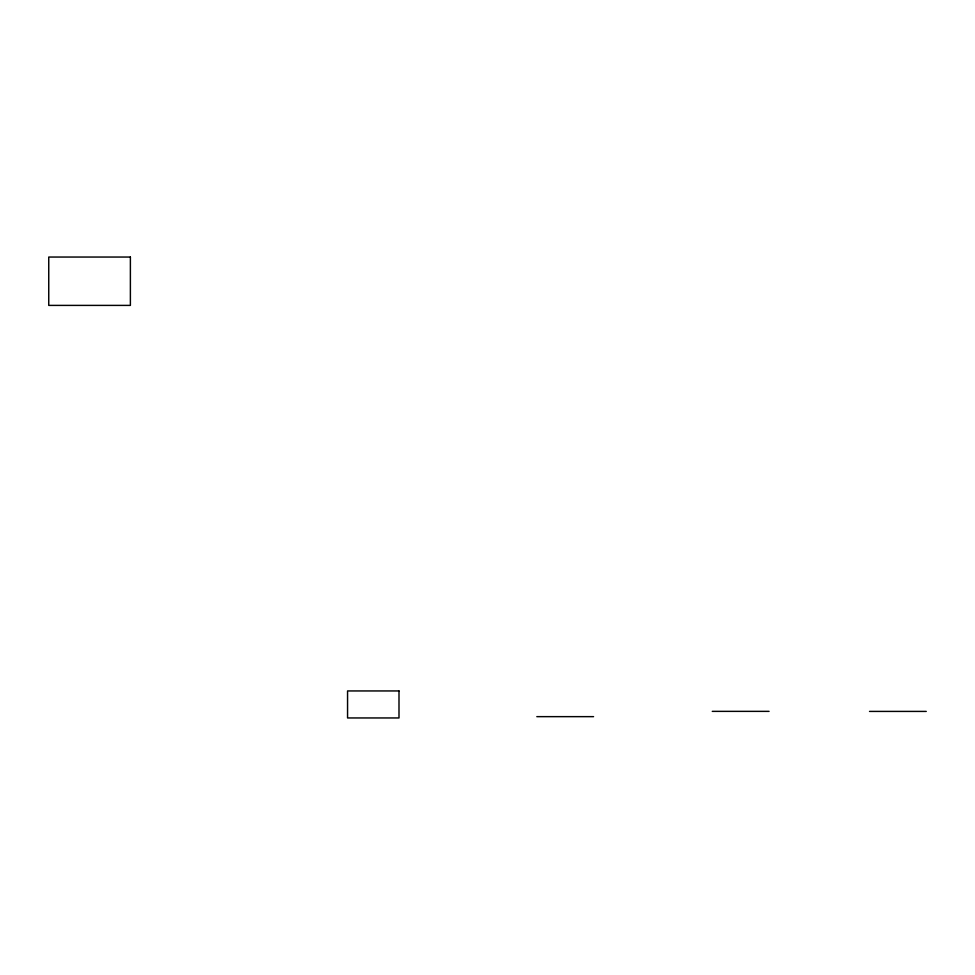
<?xml version="1.0" encoding="UTF-8"?>
<svg xmlns="http://www.w3.org/2000/svg" width="975" height="975" viewBox="0 0 975 975"><rect width="100%" height="100%" fill="white"/><g stroke="black" fill="none" stroke-linecap="round" stroke-linejoin="round"><path stroke-width="1.46" d="M712.274 711.36L769.068 711.36M869.517 711.409L926.25 711.409M536.823 716.649L593.556 716.649M130.382 257.047L48.75 257.047L48.75 305.394L130.382 305.394L130.382 257.047M398.994 690.946L347.563 690.946L347.563 717.953L398.994 717.953L398.994 690.946"/></g></svg>
